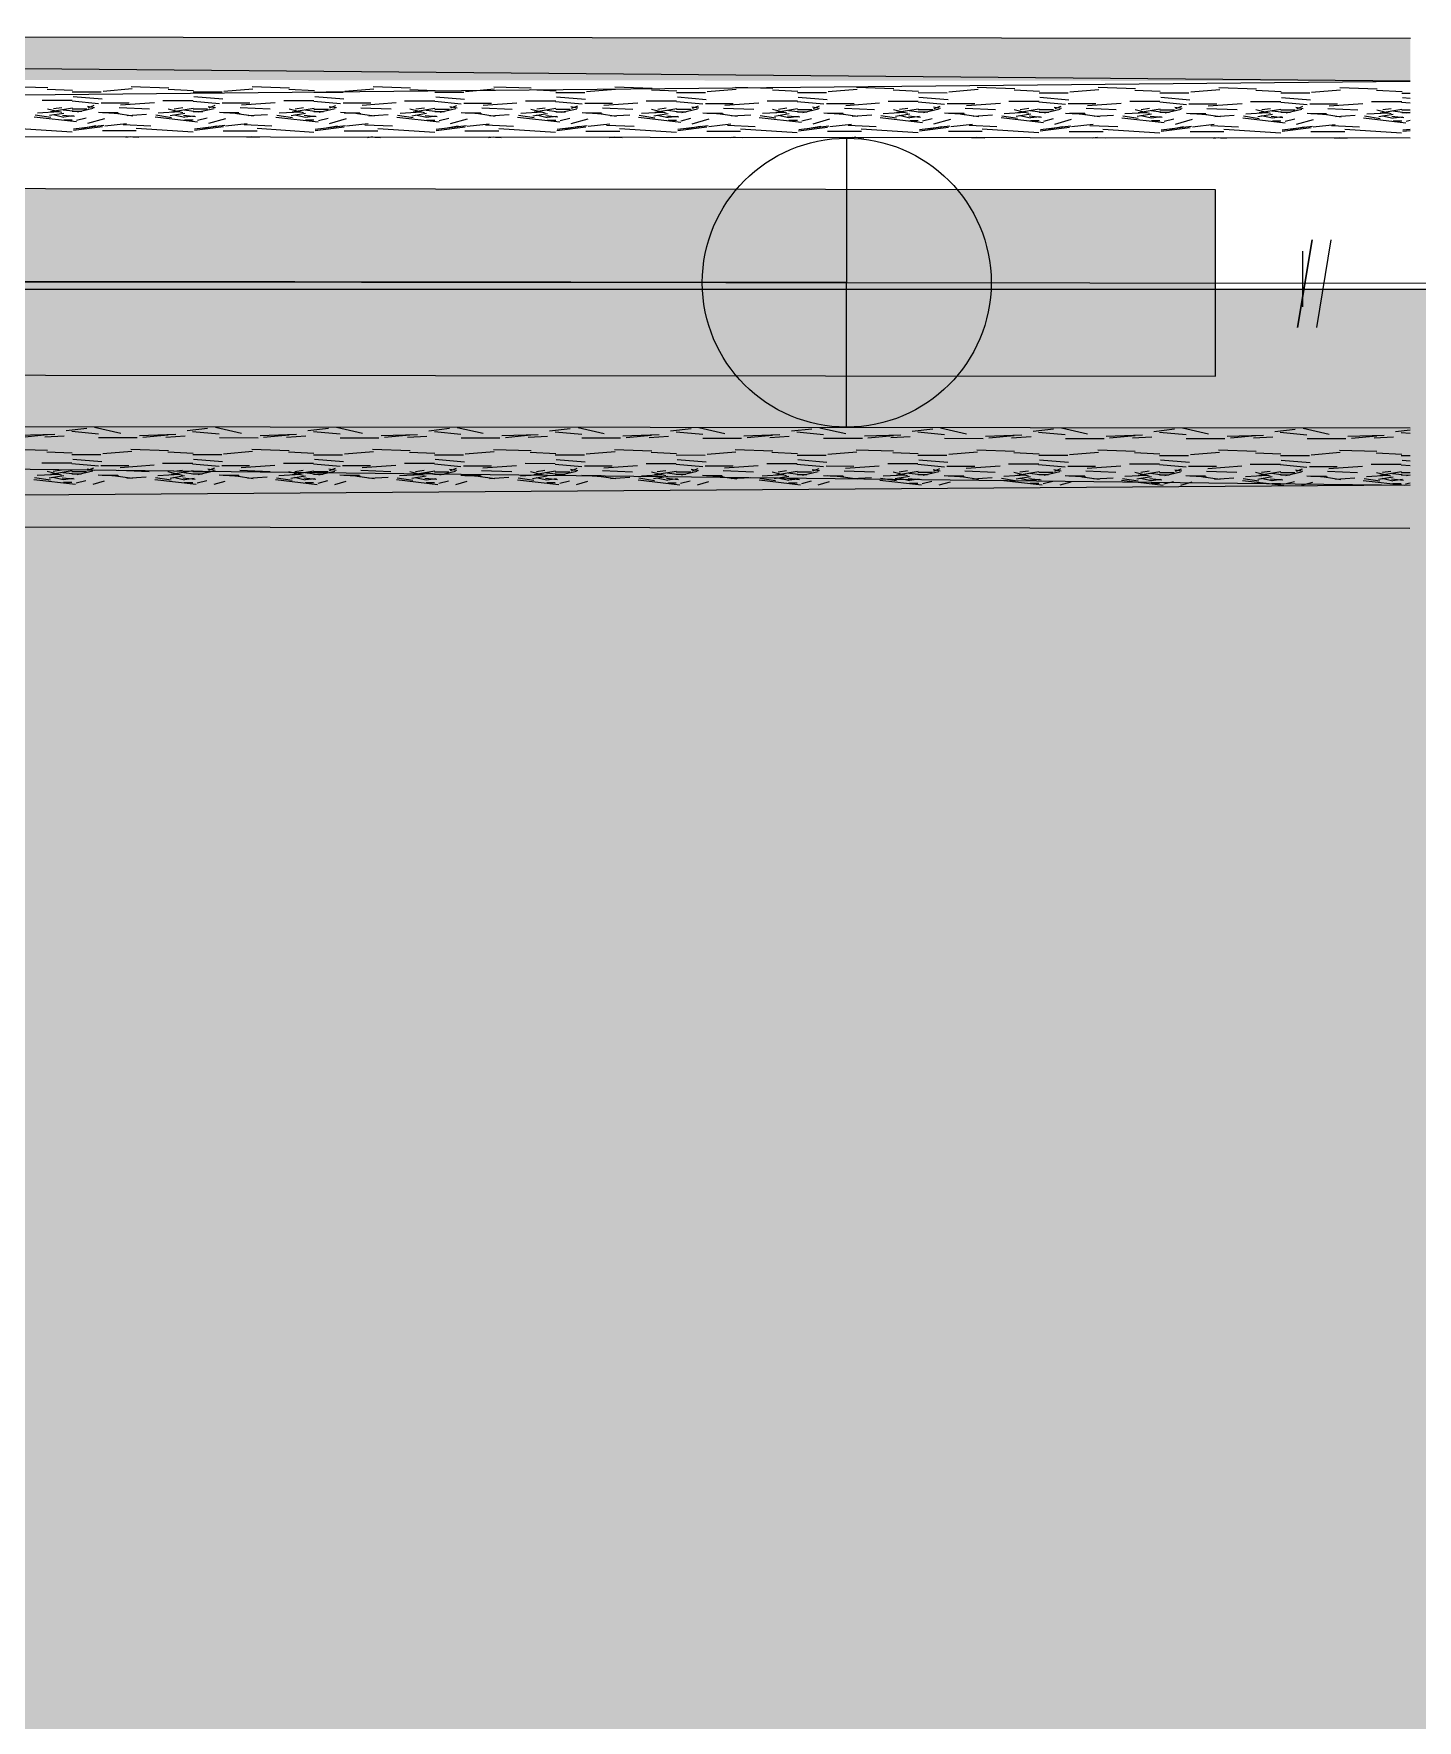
# Model space of a CAD drawing. Header units: inches. Extents: x -957 to 3394, y -3 to 3008.
# Drawn here: x 567.02 to 578.46, y 2172.57 to 2186.51 of the extents above; entities that cross this region are included whole.
import ezdxf

# ---------------------------------------------------------------- set-up
doc = ezdxf.new("R2010")
doc.units = ezdxf.units.IN
doc.header["$MEASUREMENT"] = 0
for name, color, linetype in [('hatches', 7, 'Continuous'), ('PDF_0', 7, 'Continuous'), ('PDF_GROUND', 7, 'Continuous'), ('PDF_Hatch', 7, 'Continuous')]:
    doc.layers.add(name, color=color, linetype=linetype)

msp = doc.modelspace()

# ---------------------------------------------------------------- hatches: boundary and pattern name
at = {"layer": 'hatches', "true_color": 0x000000}
h = msp.add_hatch(color=18, dxfattribs=at)
h.dxf.hatch_style = 1
h.paths.add_polyline_path([(423.822, 2184.391), (423.822, 1866.726), (660.591, 1866.726), (660.591, 2184.391)])
h.paths.add_polyline_path([(648.591, 2172.391), (648.591, 1878.726), (435.822, 1878.726), (435.822, 2172.391)], flags=16)
at = {"layer": 'PDF_0', "transparency": 33554559}
for points in [[(578.402, 2186.114), (534.431, 2186.151), (534.432, 2186.485), (534.432, 2186.49), (534.434, 2186.494), (534.438, 2186.498), (534.442, 2186.5), (534.447, 2186.501), (534.64, 2186.5), (534.644, 2186.501), (534.647, 2186.503), (534.649, 2186.505), (578.403, 2186.468)], [(534.428, 2182.477), (534.428, 2182.811), (578.4, 2182.773), (578.399, 2182.419), (534.646, 2182.457), (534.643, 2182.459), (534.64, 2182.461), (534.636, 2182.461), (534.444, 2182.462), (534.439, 2182.462), (534.435, 2182.465), (534.431, 2182.468), (534.429, 2182.472)]]:
    msp.add_hatch(color=256, dxfattribs=at).paths.add_polyline_path(points)

# ---------------------------------------------------------------- linework, layer by layer
at = {"layer": 'PDF_0', "lineweight": 0}
for points in [[(578.402, 2185.642), (534.431, 2185.68), (578.402, 2186.114), (534.432, 2186.505), (578.403, 2186.468)], [(566.831, 2186.07), (567.14, 2186.06)], [(567.092, 2185.955), (567.342, 2185.955)], [(567.135, 2186.048), (567.345, 2186.038)], [(567.342, 2186.025), (567.582, 2186.024)], [(567.349, 2185.987), (567.588, 2185.967)], [(567.596, 2186.032), (567.836, 2186.052)], [(567.83, 2186.069), (568.139, 2186.059)], [(568.091, 2185.954), (568.341, 2185.954)], [(568.134, 2186.047), (568.344, 2186.037)], [(568.341, 2186.024), (568.581, 2186.024)], [(568.348, 2185.986), (568.587, 2185.966)], [(568.595, 2186.031), (568.835, 2186.051)], [(568.829, 2186.069), (569.138, 2186.058)], [(569.09, 2185.953), (569.34, 2185.953)], [(569.133, 2186.046), (569.343, 2186.036)], [(569.34, 2186.023), (569.58, 2186.023)], [(569.347, 2185.986), (569.586, 2185.966)], [(569.594, 2186.03), (569.834, 2186.05)], [(569.828, 2186.068), (570.137, 2186.057)], [(570.089, 2185.952), (570.339, 2185.952)], [(570.132, 2186.045), (570.342, 2186.035)], [(570.339, 2186.022), (570.579, 2186.022)], [(570.346, 2185.985), (570.585, 2185.965)], [(570.593, 2186.029), (570.833, 2186.049)], [(570.827, 2186.067), (571.136, 2186.057)], [(571.088, 2185.952), (571.338, 2185.951)], [(571.131, 2186.044), (571.341, 2186.034)], [(571.338, 2186.021), (571.578, 2186.021)], [(571.345, 2185.984), (571.584, 2185.964)], [(571.592, 2186.029), (571.832, 2186.048)], [(571.826, 2186.066), (572.135, 2186.056)], [(572.087, 2185.951), (572.337, 2185.95)], [(572.13, 2186.043), (572.34, 2186.033)], [(572.337, 2186.02), (572.577, 2186.02)], [(572.344, 2185.983), (572.583, 2185.963)], [(572.591, 2186.028), (572.831, 2186.048)], [(572.825, 2186.065), (573.134, 2186.055)], [(573.086, 2185.95), (573.336, 2185.95)], [(573.129, 2186.042), (573.339, 2186.032)], [(573.336, 2186.02), (573.576, 2186.019)], [(573.342, 2185.982), (573.582, 2185.962)], [(573.59, 2186.027), (573.83, 2186.047)], [(573.824, 2186.064), (574.133, 2186.054)], [(574.085, 2185.949), (574.335, 2185.949)], [(574.128, 2186.042), (574.338, 2186.032)], [(574.335, 2186.019), (574.575, 2186.018)], [(574.341, 2185.981), (574.581, 2185.961)], [(574.589, 2186.026), (574.829, 2186.046)], [(574.823, 2186.063), (575.132, 2186.053)], [(575.127, 2186.041), (575.337, 2186.031)], [(575.334, 2186.018), (575.574, 2186.018)], [(575.34, 2185.98), (575.58, 2185.96)], [(575.588, 2186.025), (575.828, 2186.045)], [(575.822, 2186.063), (576.131, 2186.052)], [(576.126, 2186.04), (576.336, 2186.03)], [(576.333, 2186.017), (576.573, 2186.017)], [(576.339, 2185.98), (576.579, 2185.96)], [(576.587, 2186.024), (576.827, 2186.044)], [(576.821, 2186.062), (577.13, 2186.051)], [(577.125, 2186.039), (577.335, 2186.029)], [(577.332, 2186.016), (577.572, 2186.016)], [(577.338, 2185.979), (577.578, 2185.959)], [(577.586, 2186.023), (577.826, 2186.043)], [(577.819, 2186.061), (578.129, 2186.051)], [(578.124, 2186.038), (578.334, 2186.028)], [(578.331, 2186.015), (578.402, 2186.015)], [(578.337, 2185.978), (578.402, 2185.972)], [(567.027, 2185.819), (567.377, 2185.779)], [(567.034, 2185.835), (567.164, 2185.815)], [(567.054, 2185.853), (567.233, 2185.863)], [(567.136, 2185.886), (567.256, 2185.856)], [(567.153, 2185.831), (567.273, 2185.85)], [(567.163, 2185.862), (567.343, 2185.892)], [(567.183, 2185.837), (567.273, 2185.817)], [(567.186, 2185.887), (567.256, 2185.897)], [(567.261, 2185.833), (567.361, 2185.823)], [(567.268, 2185.877), (567.348, 2185.867)], [(567.272, 2185.819), (567.352, 2185.829)], [(567.56, 2185.927), (567.341, 2185.947)], [(567.342, 2185.885), (567.462, 2185.885)], [(567.342, 2185.865), (567.422, 2185.865)], [(567.516, 2185.887), (567.386, 2185.857)], [(567.467, 2185.906), (567.527, 2185.896)], [(567.521, 2185.911), (567.471, 2185.891)], [(567.56, 2185.857), (567.73, 2185.847)], [(567.582, 2185.935), (567.811, 2185.934)], [(567.592, 2185.855), (567.721, 2185.855)], [(567.702, 2185.848), (567.842, 2185.828)], [(567.73, 2185.896), (567.98, 2185.885)], [(567.741, 2185.918), (568.021, 2185.938)], [(567.796, 2185.83), (567.956, 2185.84)], [(568.026, 2185.818), (568.376, 2185.778)], [(568.033, 2185.834), (568.163, 2185.814)], [(568.053, 2185.852), (568.232, 2185.862)], [(568.135, 2185.885), (568.255, 2185.855)], [(568.152, 2185.83), (568.272, 2185.85)], [(568.162, 2185.861), (568.342, 2185.891)], [(568.182, 2185.836), (568.272, 2185.816)], [(568.185, 2185.886), (568.255, 2185.896)], [(568.26, 2185.832), (568.36, 2185.822)], [(568.267, 2185.876), (568.347, 2185.866)], [(568.271, 2185.818), (568.351, 2185.828)], [(568.559, 2185.926), (568.34, 2185.946)], [(568.341, 2185.884), (568.461, 2185.884)], [(568.341, 2185.864), (568.421, 2185.864)], [(568.515, 2185.886), (568.385, 2185.856)], [(568.466, 2185.905), (568.526, 2185.895)], [(568.52, 2185.911), (568.47, 2185.891)], [(568.559, 2185.856), (568.729, 2185.846)], [(568.581, 2185.934), (568.81, 2185.934)], [(568.591, 2185.854), (568.72, 2185.854)], [(568.701, 2185.847), (568.841, 2185.827)], [(568.729, 2185.895), (568.979, 2185.884)], [(568.74, 2185.917), (569.02, 2185.937)], [(568.795, 2185.829), (568.955, 2185.839)], [(569.025, 2185.817), (569.375, 2185.777)], [(569.032, 2185.833), (569.162, 2185.813)], [(569.052, 2185.851), (569.231, 2185.861)], [(569.134, 2185.884), (569.254, 2185.855)], [(569.151, 2185.829), (569.271, 2185.849)], [(569.161, 2185.86), (569.341, 2185.89)], [(569.181, 2185.836), (569.271, 2185.815)], [(569.184, 2185.885), (569.254, 2185.895)], [(569.259, 2185.831), (569.359, 2185.821)], [(569.266, 2185.876), (569.346, 2185.866)], [(569.27, 2185.817), (569.35, 2185.827)], [(569.558, 2185.925), (569.339, 2185.945)], [(569.34, 2185.883), (569.46, 2185.883)], [(569.34, 2185.863), (569.42, 2185.863)], [(569.514, 2185.885), (569.384, 2185.855)], [(569.465, 2185.905), (569.525, 2185.895)], [(569.519, 2185.91), (569.469, 2185.89)], [(569.558, 2185.856), (569.728, 2185.845)], [(569.58, 2185.933), (569.809, 2185.933)], [(569.59, 2185.853), (569.719, 2185.853)], [(569.7, 2185.846), (569.84, 2185.826)], [(569.728, 2185.894), (569.978, 2185.884)], [(569.739, 2185.916), (570.019, 2185.936)], [(569.794, 2185.828), (569.954, 2185.838)], [(570.024, 2185.817), (570.374, 2185.776)], [(570.031, 2185.833), (570.16, 2185.812)], [(570.051, 2185.85), (570.23, 2185.86)], [(570.133, 2185.884), (570.253, 2185.854)], [(570.15, 2185.828), (570.27, 2185.848)], [(570.16, 2185.86), (570.34, 2185.889)], [(570.18, 2185.835), (570.27, 2185.815)], [(570.183, 2185.885), (570.253, 2185.894)], [(570.258, 2185.83), (570.358, 2185.82)], [(570.265, 2185.875), (570.345, 2185.865)], [(570.269, 2185.816), (570.349, 2185.826)], [(570.557, 2185.924), (570.338, 2185.944)], [(570.339, 2185.882), (570.459, 2185.882)], [(570.339, 2185.862), (570.419, 2185.862)], [(570.513, 2185.884), (570.383, 2185.854)], [(570.464, 2185.904), (570.524, 2185.894)], [(570.518, 2185.909), (570.468, 2185.889)], [(570.557, 2185.855), (570.726, 2185.845)], [(570.579, 2185.932), (570.808, 2185.932)], [(570.589, 2185.852), (570.718, 2185.852)], [(570.699, 2185.846), (570.839, 2185.825)], [(570.727, 2185.893), (570.977, 2185.883)], [(570.738, 2185.915), (571.018, 2185.935)], [(570.793, 2185.827), (570.953, 2185.837)], [(571.023, 2185.816), (571.373, 2185.776)], [(571.03, 2185.832), (571.159, 2185.812)], [(571.049, 2185.849), (571.229, 2185.859)], [(571.132, 2185.883), (571.252, 2185.853)], [(571.149, 2185.827), (571.269, 2185.847)], [(571.159, 2185.859), (571.339, 2185.889)], [(571.179, 2185.834), (571.268, 2185.814)], [(571.182, 2185.884), (571.252, 2185.894)], [(571.257, 2185.829), (571.357, 2185.819)], [(571.264, 2185.874), (571.344, 2185.864)], [(571.268, 2185.816), (571.348, 2185.825)], [(571.556, 2185.923), (571.337, 2185.943)], [(571.338, 2185.882), (571.458, 2185.881)], [(571.338, 2185.861), (571.418, 2185.861)], [(571.512, 2185.883), (571.382, 2185.854)], [(571.463, 2185.903), (571.522, 2185.893)], [(571.517, 2185.908), (571.467, 2185.888)], [(571.556, 2185.854), (571.725, 2185.844)], [(571.578, 2185.931), (571.807, 2185.931)], [(571.588, 2185.851), (571.717, 2185.851)], [(571.698, 2185.845), (571.838, 2185.825)], [(571.726, 2185.892), (571.976, 2185.882)], [(571.737, 2185.914), (572.017, 2185.934)], [(571.792, 2185.826), (571.952, 2185.836)], [(572.022, 2185.815), (572.372, 2185.775)], [(572.029, 2185.831), (572.158, 2185.811)], [(572.048, 2185.849), (572.228, 2185.858)], [(572.131, 2185.882), (572.251, 2185.852)], [(572.148, 2185.826), (572.268, 2185.846)], [(572.158, 2185.858), (572.338, 2185.888)], [(572.178, 2185.833), (572.267, 2185.813)], [(572.181, 2185.883), (572.251, 2185.893)], [(572.256, 2185.828), (572.356, 2185.818)], [(572.263, 2185.873), (572.343, 2185.863)], [(572.267, 2185.815), (572.347, 2185.825)], [(572.555, 2185.922), (572.336, 2185.943)], [(572.337, 2185.881), (572.457, 2185.881)], [(572.337, 2185.861), (572.417, 2185.861)], [(572.511, 2185.883), (572.381, 2185.853)], [(572.462, 2185.902), (572.521, 2185.892)], [(572.516, 2185.907), (572.466, 2185.887)], [(572.555, 2185.853), (572.724, 2185.843)], [(572.577, 2185.93), (572.806, 2185.93)], [(572.587, 2185.85), (572.716, 2185.85)], [(572.697, 2185.844), (572.837, 2185.824)], [(572.725, 2185.891), (572.975, 2185.881)], [(572.736, 2185.914), (573.016, 2185.933)], [(572.791, 2185.826), (572.951, 2185.835)], [(573.021, 2185.814), (573.371, 2185.774)], [(573.028, 2185.83), (573.157, 2185.81)], [(573.047, 2185.848), (573.227, 2185.857)], [(573.13, 2185.881), (573.25, 2185.851)], [(573.147, 2185.825), (573.267, 2185.845)], [(573.157, 2185.857), (573.337, 2185.887)], [(573.177, 2185.832), (573.266, 2185.812)], [(573.18, 2185.882), (573.25, 2185.892)], [(573.255, 2185.828), (573.355, 2185.818)], [(573.262, 2185.872), (573.342, 2185.862)], [(573.266, 2185.814), (573.346, 2185.824)], [(573.554, 2185.922), (573.335, 2185.942)], [(573.336, 2185.88), (573.456, 2185.88)], [(573.336, 2185.86), (573.416, 2185.86)], [(573.51, 2185.882), (573.38, 2185.852)], [(573.461, 2185.901), (573.52, 2185.891)], [(573.515, 2185.906), (573.465, 2185.886)], [(573.554, 2185.852), (573.723, 2185.842)], [(573.576, 2185.93), (573.805, 2185.929)], [(573.586, 2185.849), (573.715, 2185.849)], [(573.696, 2185.843), (573.836, 2185.823)], [(573.724, 2185.89), (573.974, 2185.88)], [(573.735, 2185.913), (574.015, 2185.933)], [(573.79, 2185.825), (573.95, 2185.835)], [(574.02, 2185.813), (574.37, 2185.773)], [(574.027, 2185.829), (574.156, 2185.809)], [(574.046, 2185.847), (574.226, 2185.857)], [(574.129, 2185.88), (574.249, 2185.85)], [(574.146, 2185.825), (574.266, 2185.844)], [(574.156, 2185.856), (574.336, 2185.886)], [(574.176, 2185.831), (574.265, 2185.811)], [(574.179, 2185.881), (574.249, 2185.891)], [(574.254, 2185.827), (574.354, 2185.817)], [(574.261, 2185.871), (574.341, 2185.861)], [(574.265, 2185.813), (574.345, 2185.823)], [(574.553, 2185.921), (574.334, 2185.941)], [(574.335, 2185.879), (574.455, 2185.879)], [(574.335, 2185.859), (574.415, 2185.859)], [(574.509, 2185.881), (574.379, 2185.851)], [(574.46, 2185.9), (574.519, 2185.89)], [(574.514, 2185.905), (574.464, 2185.885)], [(574.553, 2185.851), (574.722, 2185.841)], [(574.575, 2185.929), (574.804, 2185.928)], [(574.585, 2185.849), (574.714, 2185.849)], [(574.695, 2185.842), (574.835, 2185.822)], [(574.723, 2185.89), (574.973, 2185.879)], [(574.734, 2185.912), (575.014, 2185.932)], [(574.789, 2185.824), (574.949, 2185.834)], [(575.019, 2185.812), (575.369, 2185.772)], [(575.026, 2185.828), (575.155, 2185.808)], [(575.045, 2185.846), (575.225, 2185.856)], [(575.084, 2185.948), (575.334, 2185.948)], [(575.128, 2185.879), (575.248, 2185.849)], [(575.145, 2185.824), (575.265, 2185.844)], [(575.155, 2185.855), (575.335, 2185.885)], [(575.175, 2185.83), (575.264, 2185.81)], [(575.178, 2185.88), (575.248, 2185.89)], [(575.253, 2185.826), (575.353, 2185.816)], [(575.26, 2185.87), (575.34, 2185.86)], [(575.264, 2185.812), (575.344, 2185.822)], [(575.552, 2185.92), (575.333, 2185.94)], [(575.334, 2185.878), (575.454, 2185.878)], [(575.334, 2185.858), (575.414, 2185.858)], [(575.508, 2185.88), (575.378, 2185.85)], [(575.458, 2185.899), (575.518, 2185.889)], [(575.513, 2185.905), (575.463, 2185.885)], [(575.552, 2185.85), (575.721, 2185.84)], [(575.574, 2185.928), (575.803, 2185.928)], [(575.584, 2185.848), (575.713, 2185.848)], [(575.694, 2185.841), (575.834, 2185.821)], [(575.722, 2185.889), (575.972, 2185.878)], [(575.733, 2185.911), (576.013, 2185.931)], [(575.788, 2185.823), (575.948, 2185.833)], [(576.018, 2185.811), (576.368, 2185.771)], [(576.025, 2185.827), (576.154, 2185.807)], [(576.044, 2185.845), (576.224, 2185.855)], [(576.083, 2185.947), (576.333, 2185.947)], [(576.127, 2185.878), (576.247, 2185.849)], [(576.144, 2185.823), (576.264, 2185.843)], [(576.154, 2185.854), (576.334, 2185.884)], [(576.174, 2185.83), (576.263, 2185.809)], [(576.177, 2185.879), (576.247, 2185.889)], [(576.252, 2185.825), (576.351, 2185.815)], [(576.259, 2185.87), (576.339, 2185.86)], [(576.263, 2185.811), (576.343, 2185.821)], [(576.551, 2185.919), (576.332, 2185.939)], [(576.333, 2185.877), (576.453, 2185.877)], [(576.333, 2185.857), (576.413, 2185.857)], [(576.507, 2185.879), (576.377, 2185.849)], [(576.457, 2185.899), (576.517, 2185.889)], [(576.512, 2185.904), (576.462, 2185.884)], [(576.551, 2185.85), (576.72, 2185.839)], [(576.573, 2185.927), (576.802, 2185.927)], [(576.583, 2185.847), (576.712, 2185.847)], [(576.693, 2185.84), (576.833, 2185.82)], [(576.721, 2185.888), (576.971, 2185.878)], [(576.732, 2185.91), (577.012, 2185.93)], [(576.787, 2185.822), (576.947, 2185.832)], [(577.017, 2185.811), (577.367, 2185.77)], [(577.024, 2185.827), (577.153, 2185.806)], [(577.043, 2185.844), (577.223, 2185.854)], [(577.082, 2185.946), (577.332, 2185.946)], [(577.126, 2185.878), (577.246, 2185.848)], [(577.143, 2185.822), (577.263, 2185.842)], [(577.153, 2185.854), (577.333, 2185.883)], [(577.173, 2185.829), (577.262, 2185.809)], [(577.176, 2185.879), (577.246, 2185.888)], [(577.251, 2185.824), (577.35, 2185.814)], [(577.258, 2185.869), (577.338, 2185.859)], [(577.262, 2185.81), (577.342, 2185.82)], [(577.55, 2185.918), (577.331, 2185.938)], [(577.332, 2185.876), (577.452, 2185.876)], [(577.332, 2185.856), (577.412, 2185.856)], [(577.506, 2185.878), (577.376, 2185.848)], [(577.456, 2185.898), (577.516, 2185.888)], [(577.511, 2185.903), (577.461, 2185.883)], [(577.55, 2185.849), (577.719, 2185.839)], [(577.572, 2185.926), (577.801, 2185.926)], [(577.581, 2185.846), (577.711, 2185.846)], [(577.692, 2185.84), (577.832, 2185.819)], [(577.72, 2185.887), (577.97, 2185.877)], [(577.731, 2185.909), (578.011, 2185.929)], [(577.786, 2185.821), (577.946, 2185.831)], [(578.016, 2185.81), (578.366, 2185.77)], [(578.023, 2185.826), (578.152, 2185.806)], [(578.042, 2185.843), (578.222, 2185.853)], [(578.081, 2185.946), (578.331, 2185.945)], [(578.125, 2185.877), (578.245, 2185.847)], [(578.142, 2185.821), (578.262, 2185.841)], [(578.152, 2185.853), (578.332, 2185.883)], [(578.172, 2185.828), (578.261, 2185.808)], [(578.175, 2185.878), (578.245, 2185.888)], [(578.25, 2185.823), (578.349, 2185.813)], [(578.257, 2185.868), (578.337, 2185.858)], [(578.261, 2185.81), (578.341, 2185.819)], [(578.402, 2185.931), (578.33, 2185.937)], [(578.331, 2185.876), (578.402, 2185.876)], [(578.331, 2185.855), (578.402, 2185.855)], [(578.402, 2185.854), (578.375, 2185.848)], [(566.871, 2185.725), (567.341, 2185.695)], [(567.272, 2185.795), (567.342, 2185.795)], [(567.352, 2185.709), (567.592, 2185.739)], [(567.353, 2185.72), (567.603, 2185.75)], [(567.458, 2185.808), (567.378, 2185.788)], [(567.427, 2185.726), (567.537, 2185.746)], [(567.471, 2185.766), (567.611, 2185.806)], [(567.592, 2185.705), (567.871, 2185.705)], [(567.61, 2185.745), (567.79, 2185.764)], [(567.763, 2185.755), (567.992, 2185.744)], [(567.87, 2185.724), (568.34, 2185.694)], [(568.271, 2185.794), (568.341, 2185.794)], [(568.351, 2185.708), (568.591, 2185.738)], [(568.352, 2185.719), (568.602, 2185.749)], [(568.457, 2185.807), (568.377, 2185.787)], [(568.426, 2185.725), (568.536, 2185.745)], [(568.47, 2185.765), (568.61, 2185.805)], [(568.59, 2185.704), (568.87, 2185.704)], [(568.609, 2185.744), (568.789, 2185.764)], [(568.762, 2185.754), (568.991, 2185.744)], [(568.869, 2185.724), (569.339, 2185.693)], [(569.27, 2185.793), (569.34, 2185.793)], [(569.35, 2185.707), (569.59, 2185.737)], [(569.351, 2185.718), (569.601, 2185.748)], [(569.456, 2185.806), (569.376, 2185.786)], [(569.425, 2185.724), (569.534, 2185.744)], [(569.469, 2185.764), (569.609, 2185.804)], [(569.589, 2185.703), (569.869, 2185.703)], [(569.608, 2185.743), (569.788, 2185.763)], [(569.761, 2185.753), (569.99, 2185.743)], [(569.868, 2185.723), (570.338, 2185.692)], [(570.269, 2185.792), (570.339, 2185.792)], [(570.349, 2185.706), (570.589, 2185.736)], [(570.35, 2185.717), (570.6, 2185.747)], [(570.455, 2185.805), (570.375, 2185.786)], [(570.424, 2185.724), (570.533, 2185.743)], [(570.468, 2185.764), (570.608, 2185.803)], [(570.588, 2185.702), (570.868, 2185.702)], [(570.607, 2185.742), (570.787, 2185.762)], [(570.759, 2185.752), (570.989, 2185.742)], [(570.867, 2185.722), (571.337, 2185.691)], [(571.268, 2185.792), (571.338, 2185.792)], [(571.348, 2185.706), (571.588, 2185.735)], [(571.349, 2185.717), (571.599, 2185.746)], [(571.454, 2185.804), (571.374, 2185.785)], [(571.423, 2185.723), (571.532, 2185.742)], [(571.467, 2185.763), (571.607, 2185.803)], [(571.587, 2185.701), (571.867, 2185.701)], [(571.606, 2185.741), (571.786, 2185.761)], [(571.758, 2185.751), (571.988, 2185.741)], [(571.866, 2185.721), (572.336, 2185.691)], [(572.267, 2185.791), (572.337, 2185.791)], [(572.347, 2185.705), (572.587, 2185.735)], [(572.348, 2185.716), (572.598, 2185.746)], [(572.453, 2185.804), (572.373, 2185.784)], [(572.421, 2185.722), (572.531, 2185.742)], [(572.466, 2185.762), (572.606, 2185.802)], [(572.586, 2185.701), (572.866, 2185.7)], [(572.605, 2185.74), (572.785, 2185.76)], [(572.757, 2185.75), (572.987, 2185.74)], [(572.865, 2185.72), (573.335, 2185.69)], [(573.266, 2185.79), (573.336, 2185.79)], [(573.346, 2185.704), (573.586, 2185.734)], [(573.347, 2185.715), (573.597, 2185.745)], [(573.452, 2185.803), (573.372, 2185.783)], [(573.42, 2185.721), (573.53, 2185.741)], [(573.465, 2185.761), (573.605, 2185.801)], [(573.585, 2185.7), (573.865, 2185.699)], [(573.604, 2185.739), (573.784, 2185.759)], [(573.756, 2185.75), (573.986, 2185.739)], [(573.864, 2185.719), (574.334, 2185.689)], [(574.265, 2185.789), (574.335, 2185.789)], [(574.345, 2185.703), (574.585, 2185.733)], [(574.346, 2185.714), (574.596, 2185.744)], [(574.451, 2185.802), (574.371, 2185.782)], [(574.419, 2185.72), (574.529, 2185.74)], [(574.464, 2185.76), (574.604, 2185.8)], [(574.584, 2185.699), (574.864, 2185.699)], [(574.603, 2185.739), (574.783, 2185.758)], [(574.755, 2185.749), (574.985, 2185.738)], [(574.863, 2185.719), (575.333, 2185.688)], [(575.264, 2185.788), (575.334, 2185.788)], [(575.344, 2185.702), (575.584, 2185.732)], [(575.345, 2185.713), (575.595, 2185.743)], [(575.45, 2185.801), (575.37, 2185.781)], [(575.418, 2185.719), (575.528, 2185.739)], [(575.463, 2185.759), (575.603, 2185.799)], [(575.583, 2185.698), (575.863, 2185.698)], [(575.602, 2185.738), (575.782, 2185.758)], [(575.754, 2185.748), (575.984, 2185.738)], [(575.862, 2185.718), (576.332, 2185.687)], [(576.263, 2185.787), (576.333, 2185.787)], [(576.343, 2185.701), (576.583, 2185.731)], [(576.344, 2185.712), (576.594, 2185.742)], [(576.449, 2185.8), (576.369, 2185.78)], [(576.417, 2185.718), (576.527, 2185.738)], [(576.462, 2185.758), (576.602, 2185.798)], [(576.582, 2185.697), (576.862, 2185.697)], [(576.601, 2185.737), (576.781, 2185.757)], [(576.753, 2185.747), (576.983, 2185.737)], [(576.861, 2185.717), (577.331, 2185.686)], [(577.262, 2185.786), (577.332, 2185.786)], [(577.342, 2185.7), (577.582, 2185.73)], [(577.343, 2185.711), (577.593, 2185.741)], [(577.448, 2185.799), (577.368, 2185.78)], [(577.416, 2185.718), (577.526, 2185.737)], [(577.461, 2185.758), (577.601, 2185.797)], [(577.581, 2185.696), (577.861, 2185.696)], [(577.6, 2185.736), (577.78, 2185.756)], [(577.752, 2185.746), (577.982, 2185.736)], [(577.86, 2185.716), (578.33, 2185.685)], [(578.261, 2185.786), (578.331, 2185.786)], [(578.341, 2185.7), (578.402, 2185.707)], [(578.342, 2185.711), (578.402, 2185.718)], [(578.402, 2185.787), (578.367, 2185.779)], [(567.785, 2185.651), (567.826, 2185.657)], [(567.794, 2185.655), (567.891, 2185.651)], [(568.784, 2185.65), (568.825, 2185.656)], [(568.793, 2185.654), (568.89, 2185.65)], [(569.783, 2185.649), (569.824, 2185.655)], [(569.792, 2185.653), (569.889, 2185.649)], [(570.782, 2185.648), (570.823, 2185.654)], [(570.791, 2185.652), (570.888, 2185.648)], [(571.781, 2185.648), (571.822, 2185.653)], [(571.79, 2185.651), (571.887, 2185.648)], [(572.78, 2185.647), (572.821, 2185.652)], [(572.789, 2185.651), (572.886, 2185.647)], [(573.743, 2183.254), (573.745, 2185.646)], [(573.779, 2185.646), (573.819, 2185.652)], [(573.788, 2185.65), (573.885, 2185.646)], [(574.778, 2185.645), (574.818, 2185.651)], [(574.787, 2185.649), (574.884, 2185.645)], [(575.777, 2185.644), (575.817, 2185.65)], [(575.786, 2185.648), (575.883, 2185.644)], [(576.776, 2185.643), (576.816, 2185.649)], [(576.785, 2185.647), (576.882, 2185.643)], [(577.775, 2185.642), (577.815, 2185.648)], [(577.784, 2185.646), (577.881, 2185.642)], [(397.222, 2184.599), (661.252, 2184.373)], [(573.744, 2184.448), (539.527, 2184.49)], [(578.4, 2183.245), (534.429, 2183.283), (578.4, 2182.773), (534.428, 2182.457), (578.399, 2182.419)], [(566.898, 2183.187), (567.198, 2183.197)], [(566.926, 2183.172), (567.136, 2183.192)], [(567.115, 2183.173), (567.275, 2183.183)], [(567.292, 2183.227), (567.462, 2183.246)], [(567.338, 2183.22), (567.558, 2183.199)], [(567.527, 2183.254), (567.742, 2183.205)], [(567.559, 2183.168), (567.879, 2183.167)], [(567.897, 2183.186), (568.197, 2183.196)], [(567.925, 2183.171), (568.135, 2183.191)], [(568.114, 2183.172), (568.274, 2183.182)], [(568.291, 2183.226), (568.461, 2183.246)], [(568.337, 2183.219), (568.557, 2183.198)], [(568.526, 2183.253), (568.741, 2183.204)], [(568.558, 2183.167), (568.878, 2183.166)], [(568.896, 2183.186), (569.196, 2183.195)], [(568.924, 2183.171), (569.134, 2183.191)], [(569.113, 2183.171), (569.273, 2183.181)], [(569.29, 2183.225), (569.46, 2183.245)], [(569.336, 2183.218), (569.556, 2183.198)], [(569.525, 2183.253), (569.74, 2183.204)], [(569.557, 2183.166), (569.877, 2183.166)], [(569.895, 2183.185), (570.195, 2183.194)], [(569.924, 2183.17), (570.133, 2183.19)], [(570.112, 2183.171), (570.272, 2183.18)], [(570.289, 2183.224), (570.459, 2183.244)], [(570.335, 2183.217), (570.555, 2183.197)], [(570.524, 2183.252), (570.739, 2183.203)], [(570.556, 2183.165), (570.876, 2183.165)], [(570.894, 2183.184), (571.194, 2183.194)], [(570.923, 2183.169), (571.132, 2183.189)], [(571.111, 2183.17), (571.271, 2183.18)], [(571.288, 2183.223), (571.458, 2183.243)], [(571.334, 2183.216), (571.554, 2183.196)], [(571.523, 2183.251), (571.738, 2183.202)], [(571.555, 2183.164), (571.875, 2183.164)], [(571.893, 2183.183), (572.193, 2183.193)], [(571.921, 2183.168), (572.131, 2183.188)], [(572.11, 2183.169), (572.27, 2183.179)], [(572.287, 2183.222), (572.457, 2183.242)], [(572.333, 2183.215), (572.553, 2183.195)], [(572.522, 2183.25), (572.737, 2183.201)], [(572.554, 2183.163), (572.874, 2183.163)], [(572.892, 2183.182), (573.192, 2183.192)], [(572.92, 2183.167), (573.13, 2183.187)], [(573.109, 2183.168), (573.269, 2183.178)], [(573.286, 2183.222), (573.456, 2183.241)], [(573.332, 2183.214), (573.552, 2183.194)], [(573.521, 2183.249), (573.736, 2183.2)], [(573.553, 2183.162), (573.873, 2183.162)], [(573.891, 2183.181), (574.191, 2183.191)], [(573.919, 2183.166), (574.129, 2183.186)], [(574.108, 2183.167), (574.268, 2183.177)], [(574.285, 2183.221), (574.455, 2183.241)], [(574.331, 2183.214), (574.551, 2183.193)], [(574.52, 2183.248), (574.735, 2183.199)], [(574.552, 2183.162), (574.872, 2183.161)], [(574.89, 2183.18), (575.19, 2183.19)], [(574.918, 2183.165), (575.128, 2183.185)], [(575.107, 2183.166), (575.267, 2183.176)], [(575.284, 2183.22), (575.454, 2183.24)], [(575.33, 2183.213), (575.55, 2183.193)], [(575.519, 2183.248), (575.734, 2183.198)], [(575.551, 2183.161), (575.871, 2183.16)], [(575.889, 2183.18), (576.189, 2183.189)], [(575.917, 2183.165), (576.127, 2183.185)], [(576.106, 2183.165), (576.266, 2183.175)], [(576.283, 2183.219), (576.453, 2183.239)], [(576.329, 2183.212), (576.549, 2183.192)], [(576.518, 2183.247), (576.733, 2183.198)], [(576.888, 2183.179), (577.188, 2183.188)], [(576.916, 2183.164), (577.126, 2183.184)], [(577.105, 2183.165), (577.265, 2183.174)], [(577.282, 2183.218), (577.452, 2183.238)], [(577.328, 2183.211), (577.548, 2183.191)], [(577.517, 2183.246), (577.732, 2183.197)], [(577.887, 2183.178), (578.187, 2183.188)], [(577.915, 2183.163), (578.125, 2183.183)], [(578.104, 2183.164), (578.264, 2183.174)], [(578.281, 2183.217), (578.4, 2183.231)], [(578.327, 2183.21), (578.4, 2183.203)], [(566.828, 2183.073), (567.138, 2183.063)], [(567.133, 2183.051), (567.342, 2183.041)], [(567.339, 2183.028), (567.579, 2183.028)], [(567.594, 2183.035), (567.833, 2183.055)], [(567.827, 2183.072), (568.137, 2183.062)], [(568.131, 2183.05), (568.341, 2183.04)], [(568.338, 2183.027), (568.578, 2183.027)], [(568.593, 2183.034), (568.832, 2183.054)], [(568.826, 2183.072), (569.136, 2183.061)], [(569.13, 2183.049), (569.34, 2183.039)], [(569.337, 2183.026), (569.577, 2183.026)], [(569.592, 2183.033), (569.831, 2183.053)], [(569.825, 2183.071), (570.135, 2183.06)], [(570.129, 2183.048), (570.339, 2183.038)], [(570.336, 2183.025), (570.576, 2183.025)], [(570.591, 2183.032), (570.83, 2183.052)], [(570.824, 2183.07), (571.134, 2183.06)], [(571.128, 2183.047), (571.338, 2183.037)], [(571.335, 2183.024), (571.575, 2183.024)], [(571.59, 2183.032), (571.829, 2183.052)], [(571.823, 2183.069), (572.133, 2183.059)], [(572.127, 2183.046), (572.337, 2183.036)], [(572.334, 2183.024), (572.574, 2183.023)], [(572.589, 2183.031), (572.828, 2183.051)], [(572.822, 2183.068), (573.132, 2183.058)], [(573.126, 2183.046), (573.336, 2183.035)], [(573.333, 2183.023), (573.573, 2183.022)], [(573.588, 2183.03), (573.827, 2183.05)], [(573.821, 2183.067), (574.131, 2183.057)], [(574.125, 2183.045), (574.335, 2183.035)], [(574.332, 2183.022), (574.572, 2183.022)], [(574.587, 2183.029), (574.826, 2183.049)], [(574.82, 2183.066), (575.13, 2183.056)], [(575.124, 2183.044), (575.334, 2183.034)], [(575.586, 2183.028), (575.825, 2183.048)], [(575.819, 2183.066), (576.129, 2183.055)], [(576.123, 2183.043), (576.333, 2183.033)], [(576.55, 2183.16), (576.87, 2183.16)], [(576.585, 2183.027), (576.824, 2183.047)], [(576.818, 2183.065), (577.128, 2183.054)], [(577.122, 2183.042), (577.332, 2183.032)], [(577.549, 2183.159), (577.869, 2183.159)], [(577.584, 2183.026), (577.823, 2183.046)], [(577.817, 2183.064), (578.127, 2183.054)], [(578.121, 2183.041), (578.331, 2183.031)], [(567.09, 2182.958), (567.339, 2182.958)], [(567.134, 2182.889), (567.254, 2182.859)], [(567.161, 2182.865), (567.341, 2182.895)], [(567.183, 2182.89), (567.253, 2182.9)], [(567.558, 2182.93), (567.338, 2182.95)], [(567.339, 2182.888), (567.459, 2182.888)], [(567.346, 2182.99), (567.586, 2182.97)], [(567.513, 2182.89), (567.383, 2182.86)], [(567.464, 2182.909), (567.524, 2182.899)], [(567.518, 2182.915), (567.468, 2182.894)], [(567.579, 2182.938), (567.809, 2182.938)], [(567.728, 2182.899), (567.978, 2182.888)], [(567.739, 2182.921), (568.018, 2182.941)], [(568.089, 2182.957), (568.338, 2182.957)], [(568.133, 2182.888), (568.253, 2182.858)], [(568.16, 2182.864), (568.34, 2182.894)], [(568.182, 2182.889), (568.252, 2182.899)], [(568.557, 2182.929), (568.337, 2182.949)], [(568.338, 2182.887), (568.458, 2182.887)], [(568.345, 2182.989), (568.585, 2182.969)], [(568.512, 2182.889), (568.382, 2182.859)], [(568.463, 2182.909), (568.523, 2182.898)], [(568.517, 2182.914), (568.467, 2182.894)], [(568.578, 2182.937), (568.808, 2182.937)], [(568.727, 2182.898), (568.977, 2182.887)], [(568.738, 2182.92), (569.017, 2182.94)], [(569.088, 2182.956), (569.337, 2182.956)], [(569.132, 2182.888), (569.251, 2182.858)], [(569.159, 2182.863), (569.339, 2182.893)], [(569.181, 2182.888), (569.251, 2182.898)], [(569.556, 2182.928), (569.336, 2182.948)], [(569.337, 2182.886), (569.457, 2182.886)], [(569.344, 2182.989), (569.584, 2182.969)], [(569.511, 2182.888), (569.381, 2182.858)], [(569.462, 2182.908), (569.522, 2182.898)], [(569.516, 2182.913), (569.466, 2182.893)], [(569.577, 2182.936), (569.807, 2182.936)], [(569.726, 2182.897), (569.976, 2182.887)], [(569.737, 2182.919), (570.016, 2182.939)], [(570.087, 2182.955), (570.336, 2182.955)], [(570.131, 2182.887), (570.25, 2182.857)], [(570.158, 2182.863), (570.338, 2182.892)], [(570.18, 2182.888), (570.25, 2182.897)], [(570.555, 2182.927), (570.335, 2182.947)], [(570.336, 2182.885), (570.456, 2182.885)], [(570.343, 2182.988), (570.583, 2182.968)], [(570.51, 2182.887), (570.38, 2182.857)], [(570.461, 2182.907), (570.521, 2182.897)], [(570.515, 2182.912), (570.465, 2182.892)], [(570.576, 2182.935), (570.806, 2182.935)], [(570.725, 2182.896), (570.975, 2182.886)], [(570.736, 2182.918), (571.015, 2182.938)], [(571.086, 2182.955), (571.335, 2182.954)], [(571.13, 2182.886), (571.249, 2182.856)], [(571.157, 2182.862), (571.337, 2182.892)], [(571.179, 2182.887), (571.249, 2182.897)], [(571.554, 2182.926), (571.334, 2182.946)], [(571.335, 2182.885), (571.455, 2182.884)], [(571.342, 2182.987), (571.582, 2182.967)], [(571.509, 2182.886), (571.379, 2182.857)], [(571.46, 2182.906), (571.52, 2182.896)], [(571.514, 2182.911), (571.464, 2182.891)], [(571.575, 2182.934), (571.805, 2182.934)], [(571.724, 2182.895), (571.974, 2182.885)], [(571.735, 2182.918), (572.014, 2182.937)], [(572.085, 2182.954), (572.334, 2182.954)], [(572.129, 2182.885), (572.248, 2182.855)], [(572.156, 2182.861), (572.336, 2182.891)], [(572.178, 2182.886), (572.248, 2182.896)], [(572.553, 2182.925), (572.333, 2182.945)], [(572.334, 2182.884), (572.454, 2182.884)], [(572.341, 2182.986), (572.581, 2182.966)], [(572.508, 2182.886), (572.378, 2182.856)], [(572.459, 2182.905), (572.519, 2182.895)], [(572.513, 2182.91), (572.463, 2182.89)], [(572.574, 2182.933), (572.804, 2182.933)], [(572.723, 2182.894), (572.973, 2182.884)], [(572.734, 2182.917), (573.013, 2182.936)], [(573.084, 2182.953), (573.333, 2182.953)], [(573.128, 2182.884), (573.247, 2182.854)], [(573.155, 2182.86), (573.335, 2182.89)], [(573.177, 2182.885), (573.247, 2182.895)], [(573.552, 2182.925), (573.332, 2182.945)], [(573.333, 2182.883), (573.453, 2182.883)], [(573.34, 2182.985), (573.58, 2182.965)], [(573.507, 2182.885), (573.377, 2182.855)], [(573.458, 2182.904), (573.518, 2182.894)], [(573.512, 2182.909), (573.462, 2182.889)], [(573.573, 2182.933), (573.803, 2182.932)], [(573.722, 2182.893), (573.972, 2182.883)], [(573.733, 2182.916), (574.012, 2182.935)], [(574.083, 2182.952), (574.332, 2182.952)], [(574.127, 2182.883), (574.246, 2182.853)], [(574.154, 2182.859), (574.334, 2182.889)], [(574.176, 2182.884), (574.246, 2182.894)], [(574.551, 2182.924), (574.331, 2182.944)], [(574.332, 2182.882), (574.452, 2182.882)], [(574.339, 2182.984), (574.579, 2182.964)], [(574.506, 2182.884), (574.376, 2182.854)], [(574.457, 2182.903), (574.517, 2182.893)], [(574.511, 2182.909), (574.461, 2182.888)], [(574.572, 2182.932), (574.802, 2182.932)], [(574.721, 2182.893), (574.97, 2182.882)], [(574.732, 2182.915), (575.011, 2182.935)], [(575.082, 2182.951), (575.331, 2182.951)], [(575.126, 2182.882), (575.245, 2182.852)], [(575.153, 2182.858), (575.333, 2182.888)], [(575.175, 2182.883), (575.245, 2182.893)], [(575.55, 2182.923), (575.33, 2182.943)], [(575.331, 2183.021), (575.571, 2183.021)], [(575.338, 2182.983), (575.578, 2182.963)], [(575.505, 2182.883), (575.375, 2182.853)], [(575.456, 2182.903), (575.516, 2182.892)], [(575.51, 2182.908), (575.46, 2182.888)], [(575.571, 2182.931), (575.801, 2182.931)], [(575.72, 2182.892), (575.969, 2182.881)], [(575.731, 2182.914), (576.01, 2182.934)], [(576.081, 2182.95), (576.33, 2182.95)], [(576.152, 2182.858), (576.332, 2182.887)], [(576.174, 2182.882), (576.244, 2182.892)], [(576.549, 2182.922), (576.329, 2182.942)], [(576.33, 2183.02), (576.57, 2183.02)], [(576.337, 2182.983), (576.577, 2182.963)], [(576.504, 2182.882), (576.374, 2182.852)], [(576.455, 2182.902), (576.515, 2182.892)], [(576.509, 2182.907), (576.459, 2182.887)], [(576.57, 2182.93), (576.8, 2182.93)], [(576.719, 2182.891), (576.968, 2182.881)], [(576.73, 2182.913), (577.009, 2182.933)], [(577.08, 2182.949), (577.329, 2182.949)], [(577.151, 2182.857), (577.331, 2182.886)], [(577.173, 2182.882), (577.243, 2182.891)], [(577.548, 2182.921), (577.328, 2182.941)], [(577.329, 2183.019), (577.569, 2183.019)], [(577.336, 2182.982), (577.576, 2182.962)], [(577.454, 2182.901), (577.514, 2182.891)], [(577.508, 2182.906), (577.458, 2182.886)], [(577.569, 2182.929), (577.799, 2182.929)], [(577.718, 2182.89), (577.967, 2182.88)], [(577.729, 2182.912), (578.008, 2182.932)], [(578.079, 2182.949), (578.328, 2182.948)], [(578.15, 2182.856), (578.33, 2182.886)], [(578.172, 2182.881), (578.242, 2182.891)], [(578.4, 2182.934), (578.327, 2182.94)], [(578.328, 2183.018), (578.4, 2183.018)], [(578.335, 2182.981), (578.4, 2182.976)], [(567.025, 2182.822), (567.368, 2182.783)], [(567.031, 2182.838), (567.161, 2182.818)], [(567.051, 2182.856), (567.231, 2182.866)], [(567.151, 2182.834), (567.271, 2182.854)], [(567.18, 2182.84), (567.27, 2182.82)], [(567.258, 2182.836), (567.358, 2182.826)], [(567.265, 2182.88), (567.345, 2182.87)], [(567.269, 2182.798), (567.339, 2182.798)], [(567.27, 2182.822), (567.35, 2182.832)], [(567.339, 2182.868), (567.419, 2182.868)], [(567.455, 2182.811), (567.375, 2182.791)], [(567.515, 2182.782), (567.608, 2182.809)], [(567.557, 2182.86), (567.727, 2182.85)], [(567.589, 2182.858), (567.719, 2182.858)], [(567.699, 2182.851), (567.839, 2182.831)], [(567.794, 2182.833), (567.954, 2182.843)], [(568.024, 2182.821), (568.367, 2182.782)], [(568.03, 2182.837), (568.16, 2182.817)], [(568.05, 2182.855), (568.23, 2182.865)], [(568.15, 2182.833), (568.27, 2182.853)], [(568.179, 2182.839), (568.269, 2182.819)], [(568.257, 2182.835), (568.357, 2182.825)], [(568.264, 2182.88), (568.344, 2182.869)], [(568.268, 2182.797), (568.338, 2182.797)], [(568.269, 2182.821), (568.349, 2182.831)], [(568.338, 2182.867), (568.418, 2182.867)], [(568.454, 2182.81), (568.374, 2182.79)], [(568.514, 2182.782), (568.607, 2182.808)], [(568.556, 2182.859), (568.726, 2182.849)], [(568.588, 2182.857), (568.718, 2182.857)], [(568.698, 2182.85), (568.838, 2182.83)], [(568.793, 2182.832), (568.953, 2182.842)], [(569.023, 2182.821), (569.366, 2182.781)], [(569.029, 2182.836), (569.159, 2182.816)], [(569.049, 2182.854), (569.229, 2182.864)], [(569.149, 2182.832), (569.269, 2182.852)], [(569.178, 2182.839), (569.268, 2182.819)], [(569.256, 2182.834), (569.356, 2182.824)], [(569.263, 2182.879), (569.343, 2182.869)], [(569.267, 2182.796), (569.337, 2182.796)], [(569.268, 2182.82), (569.347, 2182.83)], [(569.337, 2182.866), (569.417, 2182.866)], [(569.453, 2182.809), (569.373, 2182.789)], [(569.513, 2182.781), (569.606, 2182.807)], [(569.555, 2182.859), (569.725, 2182.849)], [(569.587, 2182.856), (569.717, 2182.856)], [(569.697, 2182.849), (569.837, 2182.829)], [(569.792, 2182.831), (569.952, 2182.841)], [(570.022, 2182.82), (570.365, 2182.78)], [(570.028, 2182.836), (570.158, 2182.815)], [(570.048, 2182.853), (570.228, 2182.863)], [(570.148, 2182.831), (570.268, 2182.851)], [(570.177, 2182.838), (570.267, 2182.818)], [(570.255, 2182.833), (570.355, 2182.823)], [(570.262, 2182.878), (570.342, 2182.868)], [(570.266, 2182.795), (570.336, 2182.795)], [(570.267, 2182.819), (570.346, 2182.829)], [(570.336, 2182.865), (570.416, 2182.865)], [(570.452, 2182.808), (570.372, 2182.789)], [(570.512, 2182.78), (570.605, 2182.806)], [(570.554, 2182.858), (570.724, 2182.848)], [(570.586, 2182.855), (570.716, 2182.855)], [(570.696, 2182.849), (570.836, 2182.828)], [(570.791, 2182.83), (570.951, 2182.84)], [(571.021, 2182.819), (571.364, 2182.779)], [(571.027, 2182.835), (571.157, 2182.815)], [(571.047, 2182.852), (571.227, 2182.862)], [(571.147, 2182.83), (571.267, 2182.85)], [(571.176, 2182.837), (571.266, 2182.817)], [(571.254, 2182.832), (571.354, 2182.822)], [(571.261, 2182.877), (571.341, 2182.867)], [(571.265, 2182.819), (571.345, 2182.829)], [(571.265, 2182.795), (571.335, 2182.795)], [(571.335, 2182.864), (571.415, 2182.864)], [(571.451, 2182.808), (571.371, 2182.788)], [(571.511, 2182.779), (571.604, 2182.806)], [(571.553, 2182.857), (571.723, 2182.847)], [(571.585, 2182.854), (571.715, 2182.854)], [(571.695, 2182.848), (571.835, 2182.828)], [(571.79, 2182.829), (571.95, 2182.839)], [(572.02, 2182.818), (572.363, 2182.778)], [(572.026, 2182.834), (572.156, 2182.814)], [(572.046, 2182.852), (572.226, 2182.861)], [(572.146, 2182.829), (572.266, 2182.849)], [(572.175, 2182.836), (572.265, 2182.816)], [(572.253, 2182.832), (572.353, 2182.821)], [(572.26, 2182.876), (572.34, 2182.866)], [(572.264, 2182.818), (572.344, 2182.828)], [(572.264, 2182.794), (572.334, 2182.794)], [(572.334, 2182.864), (572.414, 2182.864)], [(572.45, 2182.807), (572.37, 2182.787)], [(572.51, 2182.778), (572.603, 2182.805)], [(572.552, 2182.856), (572.722, 2182.846)], [(572.584, 2182.853), (572.714, 2182.853)], [(572.694, 2182.847), (572.834, 2182.827)], [(572.789, 2182.829), (572.949, 2182.838)], [(573.019, 2182.817), (573.362, 2182.777)], [(573.025, 2182.833), (573.155, 2182.813)], [(573.045, 2182.851), (573.225, 2182.861)], [(573.145, 2182.828), (573.265, 2182.848)], [(573.174, 2182.835), (573.264, 2182.815)], [(573.252, 2182.831), (573.352, 2182.821)], [(573.259, 2182.875), (573.339, 2182.865)], [(573.263, 2182.817), (573.343, 2182.827)], [(573.263, 2182.793), (573.333, 2182.793)], [(573.333, 2182.863), (573.413, 2182.863)], [(573.449, 2182.806), (573.369, 2182.786)], [(573.509, 2182.777), (573.602, 2182.804)], [(573.551, 2182.855), (573.721, 2182.845)], [(573.583, 2182.853), (573.713, 2182.852)], [(573.693, 2182.846), (573.833, 2182.826)], [(573.788, 2182.828), (573.948, 2182.838)], [(574.018, 2182.816), (574.361, 2182.777)], [(574.024, 2182.832), (574.154, 2182.812)], [(574.044, 2182.85), (574.224, 2182.86)], [(574.144, 2182.828), (574.264, 2182.848)], [(574.173, 2182.834), (574.263, 2182.814)], [(574.251, 2182.83), (574.351, 2182.82)], [(574.258, 2182.874), (574.338, 2182.864)], [(574.262, 2182.816), (574.342, 2182.826)], [(574.262, 2182.792), (574.332, 2182.792)], [(574.332, 2182.862), (574.412, 2182.862)], [(574.448, 2182.805), (574.368, 2182.785)], [(574.508, 2182.776), (574.601, 2182.803)], [(574.55, 2182.854), (574.72, 2182.844)], [(574.582, 2182.852), (574.712, 2182.852)], [(574.692, 2182.845), (574.832, 2182.825)], [(574.787, 2182.827), (574.947, 2182.837)], [(575.017, 2182.815), (575.36, 2182.776)], [(575.023, 2182.831), (575.153, 2182.811)], [(575.043, 2182.849), (575.223, 2182.859)], [(575.143, 2182.827), (575.263, 2182.847)], [(575.172, 2182.833), (575.262, 2182.813)], [(575.25, 2182.829), (575.35, 2182.819)], [(575.257, 2182.874), (575.337, 2182.863)], [(575.261, 2182.815), (575.341, 2182.825)], [(575.261, 2182.791), (575.331, 2182.791)], [(575.331, 2182.881), (575.451, 2182.881)], [(575.331, 2182.861), (575.411, 2182.861)], [(575.447, 2182.804), (575.367, 2182.784)], [(575.507, 2182.776), (575.6, 2182.802)], [(575.549, 2182.853), (575.719, 2182.843)], [(575.581, 2182.851), (575.711, 2182.851)], [(575.691, 2182.844), (575.831, 2182.824)], [(575.786, 2182.826), (575.946, 2182.836)], [(576.016, 2182.815), (576.359, 2182.775)], [(576.022, 2182.83), (576.152, 2182.81)], [(576.042, 2182.848), (576.222, 2182.858)], [(576.125, 2182.882), (576.244, 2182.852)], [(576.142, 2182.826), (576.262, 2182.846)], [(576.171, 2182.833), (576.261, 2182.813)], [(576.249, 2182.828), (576.349, 2182.818)], [(576.256, 2182.873), (576.336, 2182.863)], [(576.26, 2182.814), (576.34, 2182.824)], [(576.26, 2182.79), (576.33, 2182.79)], [(576.33, 2182.88), (576.45, 2182.88)], [(576.33, 2182.86), (576.41, 2182.86)], [(576.446, 2182.803), (576.366, 2182.783)], [(576.506, 2182.775), (576.599, 2182.801)], [(576.548, 2182.853), (576.718, 2182.843)], [(576.58, 2182.85), (576.71, 2182.85)], [(576.69, 2182.843), (576.83, 2182.823)], [(576.785, 2182.825), (576.945, 2182.835)], [(577.015, 2182.814), (577.358, 2182.774)], [(577.021, 2182.83), (577.151, 2182.809)], [(577.041, 2182.847), (577.221, 2182.857)], [(577.124, 2182.881), (577.243, 2182.851)], [(577.141, 2182.825), (577.261, 2182.845)], [(577.17, 2182.832), (577.26, 2182.812)], [(577.248, 2182.827), (577.348, 2182.817)], [(577.255, 2182.872), (577.335, 2182.862)], [(577.259, 2182.813), (577.339, 2182.823)], [(577.259, 2182.789), (577.329, 2182.789)], [(577.329, 2182.879), (577.449, 2182.879)], [(577.329, 2182.859), (577.409, 2182.859)], [(577.445, 2182.802), (577.365, 2182.783)], [(577.503, 2182.881), (577.373, 2182.851)], [(577.505, 2182.774), (577.598, 2182.8)], [(577.547, 2182.852), (577.717, 2182.842)], [(577.579, 2182.849), (577.709, 2182.849)], [(577.689, 2182.843), (577.829, 2182.822)], [(577.784, 2182.824), (577.944, 2182.834)], [(578.014, 2182.813), (578.357, 2182.773)], [(578.02, 2182.829), (578.15, 2182.809)], [(578.04, 2182.846), (578.22, 2182.856)], [(578.123, 2182.88), (578.242, 2182.85)], [(578.14, 2182.824), (578.26, 2182.844)], [(578.169, 2182.831), (578.259, 2182.811)], [(578.247, 2182.826), (578.347, 2182.816)], [(578.254, 2182.871), (578.334, 2182.861)], [(578.258, 2182.813), (578.338, 2182.823)], [(578.258, 2182.789), (578.328, 2182.789)], [(578.328, 2182.879), (578.4, 2182.879)], [(578.328, 2182.859), (578.4, 2182.858)], [(578.4, 2182.79), (578.364, 2182.782)], [(578.4, 2182.857), (578.372, 2182.851)]]:
    msp.add_lwpolyline(points, dxfattribs=at)
msp.add_lwpolyline([(576.792, 2183.674), (576.793, 2185.216), (534.883, 2185.252), (534.881, 2183.71)], close=True, dxfattribs=at)
msp.add_circle((573.744, 2184.448), 1.194, dxfattribs=at)
at = {"layer": 'PDF_0', "lineweight": 0, "transparency": 33554559}
msp.add_solid([(576.793, 2185.216), (534.883, 2185.252), (576.792, 2183.674), (534.881, 2183.71)], dxfattribs=at)
at = {"layer": 'PDF_GROUND', "color": 18, "true_color": 0x000000}
msp.add_lwpolyline([(660.591, 2184.391), (423.822, 2184.391), (423.822, 1866.726), (660.591, 1866.726)], close=True, dxfattribs=at)
at = {"layer": 'PDF_Hatch', "lineweight": 0}
msp.add_lwpolyline([(577.59, 2184.802), (577.471, 2184.076)], close=True, dxfattribs=at)
for points in [[(577.514, 2184.249), (577.514, 2184.708)], [(577.63, 2184.076), (577.748, 2184.802)]]:
    msp.add_lwpolyline(points, dxfattribs=at)

doc.saveas('drawing.dxf')
